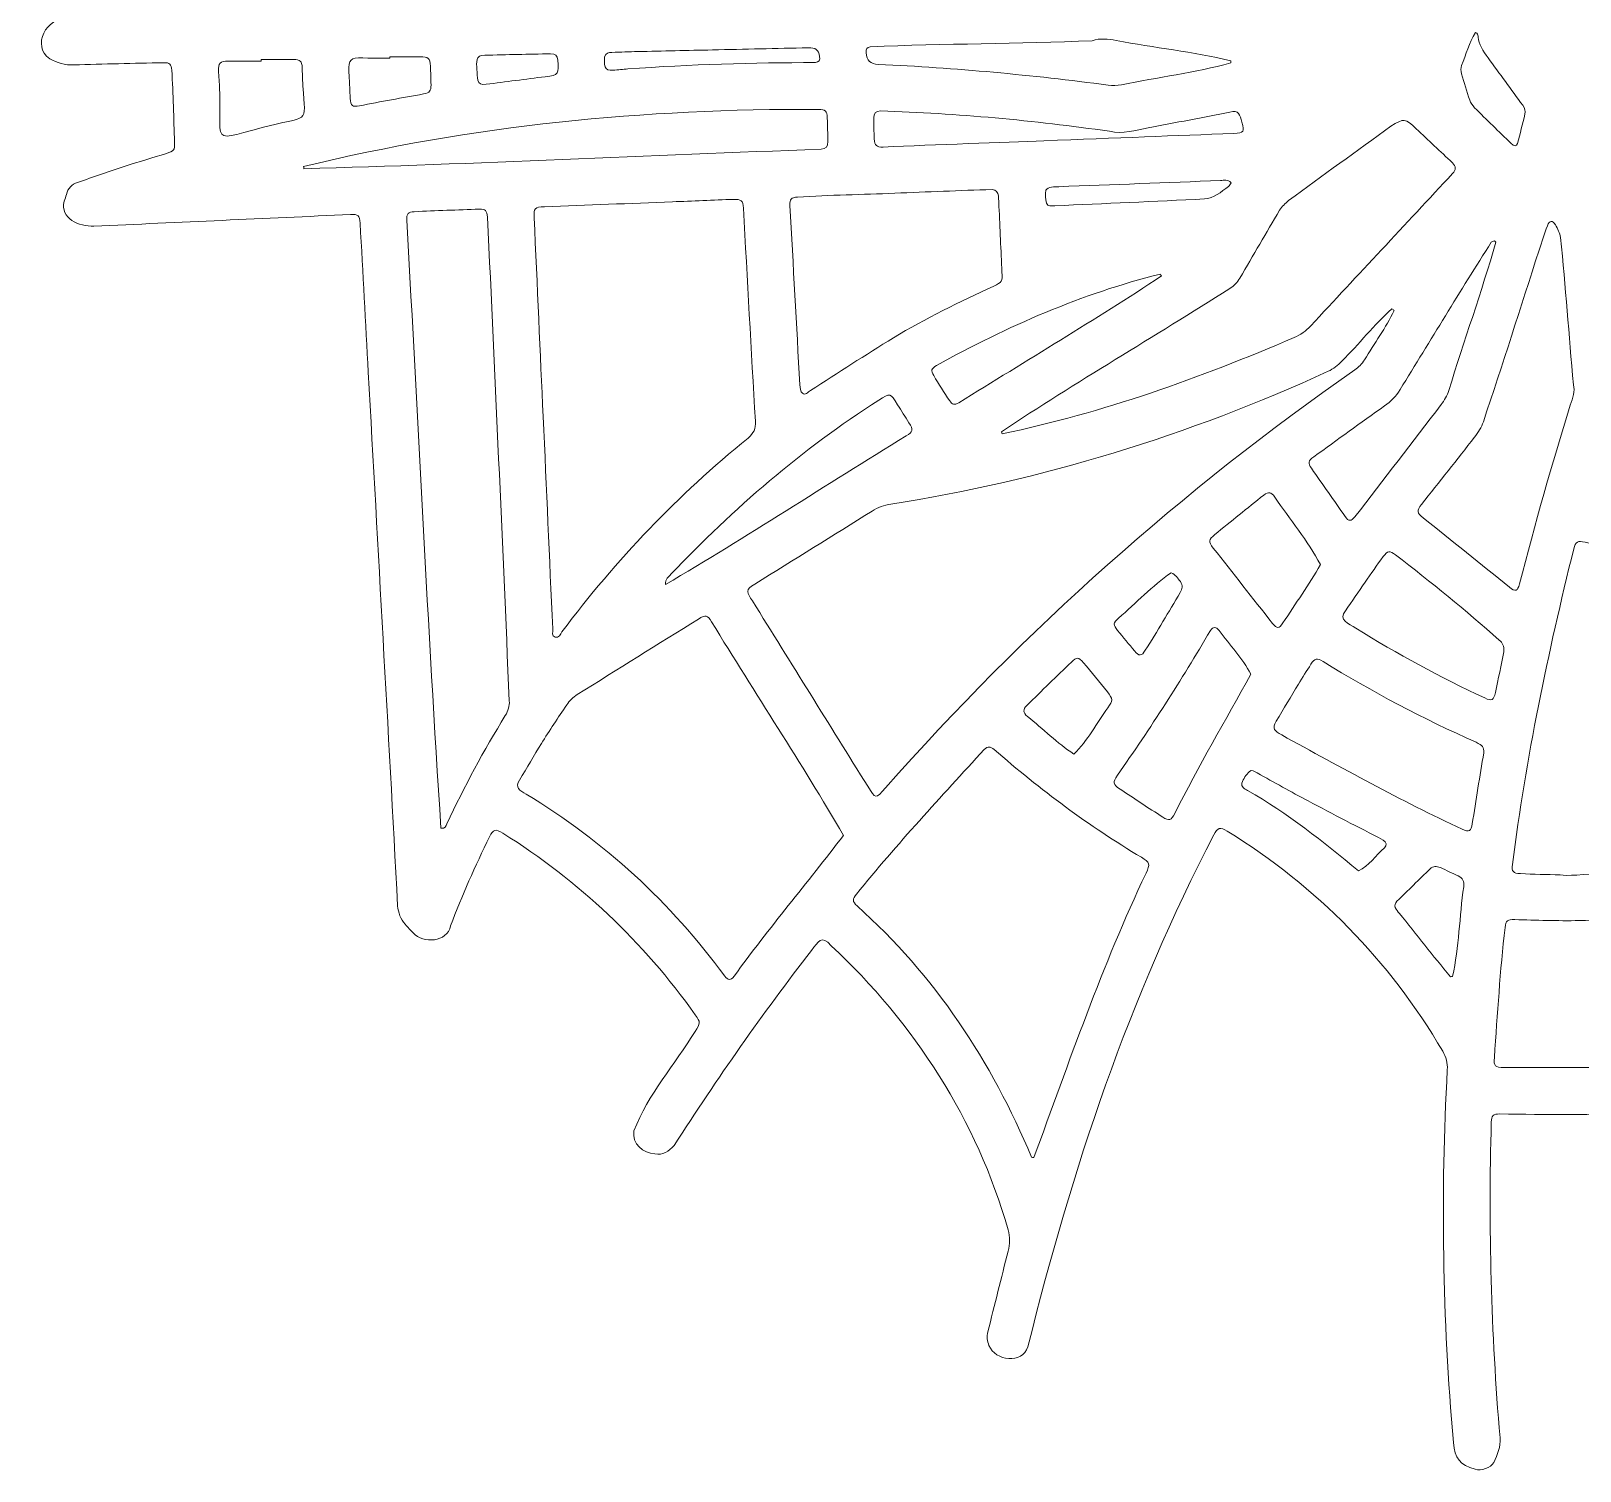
# Model space of a CAD drawing. Header units: centimetres. Extents: x 1 to 243, y -243 to -1.
# Drawn here: x 1.2 to 121.5, y -242.8 to -131 of the extents above; entities that cross this region are included whole.
import ezdxf

# ---------------------------------------------------------------- set-up
doc = ezdxf.new("R2010")
doc.units = ezdxf.units.CM
doc.header["$MEASUREMENT"] = 0
doc.layers.add('Layer 1', color=7, linetype='Continuous')

msp = doc.modelspace()

# ---------------------------------------------------------------- linework, layer by layer
at = {"layer": 'Layer 1', "lineweight": 0}
for points, knots in [([(208.93, -56.95), (211.42, -56.76), (213.86, -56.57), (216.32, -56.39), (216.35, -54.81), (216.23, -53.33), (216.14, -51.78), (216.12, -51.15), (216.44, -49.97), (216.96, -49.63), (218.3, -48.8), (219.75, -49.94), (219.74, -51.41), (220.27, -61.27), (220.67, -71.14), (221.26, -81), (223.35, -80.88), (225.42, -80.75), (227.56, -80.62), (227.46, -76.8), (227.18, -73), (227.01, -69.18), (227.02, -67.96), (227.77, -66.43), (229.22, -67.05), (230.18, -67.39), (230.57, -67.9), (230.62, -68.93), (230.9, -73.97), (231.08, -78.99), (231.41, -84.02), (231.68, -83.98), (231.91, -83.95), (232.18, -83.91), (232.09, -82.78), (232.07, -81.75), (231.94, -80.65), (231.83, -79.93), (232.09, -79.29), (232.35, -78.65), (233.26, -77.14), (235.61, -78.29), (235.51, -79.93), (236.2, -89.12), (236.83, -98.3), (237.55, -107.48), (237.61, -108.06), (237.71, -108.15), (238.27, -108.12), (238.86, -108.08), (239.45, -108.08), (240.03, -108), (240.72, -107.9), (241.32, -108.13), (241.92, -108.39), (243.46, -109.39), (242.26, -111.76), (240.52, -111.62), (222.85, -112.75), (205.18, -113.93), (187.51, -115.06), (186.94, -115.11), (186.83, -115.22), (186.74, -115.8), (186.05, -120.38), (185.38, -124.97), (184.7, -129.55), (184.6, -130.23), (184.66, -130.32), (185.34, -130.43), (188.34, -130.87), (191.33, -131.31), (194.33, -131.75), (207.34, -133.65), (220.34, -135.58), (233.35, -137.48), (235.95, -137.97), (238.68, -138), (241.19, -138.88), (242.68, -139.63), (241.63, -142.33), (240, -142), (237.1, -141.61), (234.21, -141.17), (231.32, -140.72), (230.83, -140.64), (230.59, -140.78), (230.31, -141.15), (222.72, -151.2), (215.06, -161.19), (207.47, -171.24), (213.11, -175.66), (218.88, -179.91), (224.51, -184.33), (225.51, -185.29), (224.9, -187.03), (223.87, -187.28), (223.66, -187.34), (223.41, -187.38), (223.22, -187.32), (222.6, -187.14), (222, -186.91), (221.47, -186.49), (218.67, -184.33), (215.85, -182.19), (213.04, -180.04), (212.38, -179.53), (212.34, -179.53), (211.67, -180.02), (206.41, -183.78), (201.15, -187.54), (195.9, -191.3), (195.31, -191.72), (194.87, -191.93), (195.45, -192.6), (199.03, -197.46), (202.69, -202.27), (206.23, -207.16), (206.81, -207.93), (206.56, -208.7), (206.17, -209.44), (205.61, -209.81), (205.2, -210.34), (204.71, -210.77), (203.83, -211.48), (202.52, -210.71), (201.93, -209.92), (200.21, -207.68), (198.46, -205.47), (196.74, -203.23), (196.39, -202.78), (196.03, -202.59), (195.45, -202.62), (191.04, -202.83), (186.63, -202.81), (182.22, -202.62), (180.66, -202.55), (179.09, -202.44), (177.53, -202.34), (176.84, -202.3), (176.69, -202.35), (176.39, -202.99), (174.13, -207.76), (172.05, -212.62), (170.15, -217.54), (169.89, -218.19), (169.97, -218.37), (170.62, -218.58), (173.89, -219.63), (177.19, -220.56), (180.5, -221.49), (181.92, -221.9), (183.34, -222.31), (184.77, -222.71), (185.95, -223.02), (186.05, -224.68), (185.26, -225.41), (184.88, -225.86), (184.31, -226.03), (183.66, -225.85), (181.23, -225.16), (178.79, -224.54), (176.37, -223.84), (168.6, -221.56), (160.96, -218.8), (153.43, -215.82), (152.8, -215.58), (152.66, -215.64), (152.39, -216.24), (151.93, -217.25), (151.5, -218.28), (151, -219.28), (150.17, -220.95), (149.3, -222.61), (148.42, -224.26), (148.17, -224.74), (148.09, -225.18), (148.21, -225.71), (149.13, -229.61), (150.01, -233.51), (150.95, -237.4), (151.13, -238.15), (150.92, -238.77), (150.64, -239.39), (149.59, -240.76), (147.61, -239.77), (147.42, -238.17), (145.64, -230.47), (143.83, -222.78), (142.05, -215.08), (142.03, -214.98), (142.01, -214.88), (141.98, -214.78), (141.83, -214.32), (141.71, -214.25), (141.22, -214.29), (139.78, -214.4), (138.34, -214.54), (136.9, -214.61), (129.69, -215.02), (122.48, -215.24), (115.26, -215.09), (114.75, -215.1), (114.62, -215.22), (114.6, -215.74), (114.38, -223.9), (114.58, -232.09), (115.28, -240.23), (115.34, -240.94), (115.08, -241.55), (114.79, -242.15), (114.56, -242.59), (113.82, -242.81), (113.34, -242.68), (112.17, -242.34), (111.77, -241.84), (111.66, -240.6), (110.81, -230.98), (110.66, -221.31), (111.19, -211.66), (111.22, -211.13), (111.09, -210.67), (110.83, -210.22), (106.66, -203.14), (101.09, -197.45), (94.1, -193.13), (93.58, -192.8), (93.33, -192.87), (93.06, -193.42), (86.52, -206), (82, -219.45), (78.63, -233.18), (78.18, -234.55), (76.1, -234.26), (75.6, -233.07), (75.48, -232.72), (75.41, -232.39), (75.51, -232.01), (76.05, -229.92), (76.55, -227.83), (77.09, -225.75), (77.24, -225.18), (77.24, -224.65), (77.08, -224.08), (74.69, -215.61), (69.78, -208.02), (63.36, -202.04), (62.58, -201.14), (62.35, -201.74), (61.82, -202.4), (58.03, -207.28), (54.5, -212.35), (51.15, -217.55), (50.75, -217.99), (50.26, -218.33), (49.66, -218.2), (48.77, -218.12), (47.84, -217.43), (48.04, -216.4), (49.12, -213.58), (51.22, -211.26), (52.78, -208.69), (53.2, -208.05), (53.22, -207.99), (52.8, -207.4), (48.75, -201.71), (43.77, -197.01), (37.86, -193.3), (37.29, -192.94), (37.12, -192.99), (36.83, -193.58), (35.71, -195.84), (34.68, -198.14), (33.8, -200.5), (33.52, -201.77), (31.69, -201.9), (30.89, -201.04), (30.68, -200.82), (30.47, -200.61), (30.27, -200.37), (29.92, -199.96), (29.72, -199.48), (29.69, -198.93), (28.95, -185.12), (28.17, -171.32), (27.41, -157.52), (27.2, -153.66), (27.01, -149.8), (26.77, -145.95), (26.74, -145.34), (26.63, -145.24), (26.02, -145.27), (19.38, -145.57), (12.74, -145.87), (6.1, -146.18), (4.97, -146.19), (3.45, -145.6), (3.8, -144.23), (3.85, -144.06), (3.93, -143.89), (3.97, -143.71), (4.09, -143.23), (4.39, -142.93), (4.84, -142.78), (6.07, -142.35), (7.3, -141.92), (8.53, -141.52), (9.6, -141.17), (10.67, -140.86), (11.74, -140.53), (12.32, -140.35), (12.39, -140.27), (12.37, -139.67), (12.3, -137.8), (12.26, -135.93), (12.16, -134.06), (12.11, -133.58), (12, -133.47), (11.5, -133.48), (9.18, -133.54), (6.86, -133.57), (4.54, -133.66), (3.86, -133.69), (3.25, -133.47), (2.68, -133.17), (1.22, -132.2), (2.42, -129.9), (4.1, -130.05), (7, -129.97), (9.91, -129.9), (12.82, -129.84), (34.16, -129.34), (55.5, -128.87), (76.84, -128.33), (77.56, -128.04), (76.28, -127.56), (76.05, -127.38), (53.35, -114.28), (30.63, -101.2), (7.93, -88.1), (7.25, -87.68), (7, -86.96), (7.25, -86.21), (7.43, -85.68), (7.64, -85.16), (8.25, -85), (8.51, -84.94), (8.82, -84.89), (9.07, -84.97), (13.84, -87.14), (18.22, -90.16), (22.82, -92.68), (23.33, -92.98), (23.77, -93.01), (24.31, -92.77), (26.44, -91.81), (28.5, -90.72), (30.5, -89.5), (31.13, -89.12), (31.14, -88.97), (30.58, -88.48), (27.63, -85.92), (24.68, -83.36), (21.74, -80.8), (20.3, -79.55), (18.86, -78.29), (17.41, -77.04), (16.88, -76.58), (16.75, -76.59), (16.27, -77.14), (15.06, -78.53), (13.85, -79.93), (12.63, -81.32), (11.97, -82.23), (10.66, -82.51), (9.79, -81.76), (9.37, -81.43), (9.16, -80.73), (9.32, -80.22), (9.52, -79.57), (9.84, -79.01), (10.3, -78.49), (13.3, -75.06), (16.28, -71.62), (19.27, -68.18), (19.69, -67.71), (19.68, -67.57), (19.18, -67.14), (18.67, -66.68), (18.12, -66.25), (17.62, -65.78), (17.37, -65.53), (17.13, -65.23), (16.98, -64.91), (16.54, -64), (17.11, -62.78), (18.07, -62.51), (18.65, -62.33), (19.71, -62.85), (20.19, -63.24), (21.95, -64.78), (23.73, -66.3), (25.5, -67.82), (26.14, -68.37), (26.19, -68.38), (26.85, -67.9), (29.71, -65.84), (32.75, -64.07), (35.89, -62.49), (36.09, -62.36), (36.15, -62.18), (36.06, -61.96), (33.78, -56.97), (31.75, -51.87), (29.98, -46.68), (29.7, -45.89), (29.81, -45.21), (30.13, -44.51), (30.33, -44.08), (30.74, -43.92), (31.15, -43.82), (31.71, -43.68), (32.72, -44.15), (32.98, -44.67), (33.16, -45.03), (33.32, -45.41), (33.45, -45.79), (37.1, -56.77), (42.03, -67.3), (48.17, -77.11), (48.44, -77.49), (48.56, -77.54), (48.98, -77.34), (54.77, -74.59), (60.52, -71.78), (66.29, -69.02), (66.78, -68.77), (66.83, -68.65), (66.6, -68.16), (60.3, -55.16), (53.92, -42.2), (47.59, -29.21), (46.75, -26.87), (49.85, -25.67), (50.93, -28.15), (56.29, -39.24), (61.72, -50.29), (67.14, -61.34), (67.41, -61.89), (67.51, -61.93), (68.1, -61.72), (69.21, -61.32), (70.31, -60.91), (71.41, -60.5), (72.01, -60.27), (72.06, -60.16), (71.82, -59.53), (70.5, -56.01), (69.32, -52.45), (68.32, -48.82), (66.12, -41.03), (64.8, -33.02), (64.21, -24.95), (64.12, -23.91), (63.81, -22.97), (63.42, -22.03), (62.84, -20.33), (61.13, -18.15), (63.28, -16.98), (63.57, -16.86), (63.85, -16.88), (64.17, -16.95), (64.98, -17.13), (65.42, -17.63), (65.72, -18.4), (66.71, -20.93), (67.76, -23.45), (68.78, -25.97), (69.02, -26.51), (69.14, -26.9), (69.8, -26.78), (81.05, -25.99), (92.3, -25.15), (103.56, -24.37), (104.14, -24.33), (104.26, -24.21), (104.22, -23.6), (103.83, -17.6), (103.44, -11.59), (103.01, -5.59), (102.93, -4.9), (103.09, -4.26), (103.35, -3.64), (104.22, -1.96), (106.75, -3.12), (106.59, -4.89), (106.92, -9.52), (107.21, -14.14), (107.52, -18.77), (107.56, -19.31), (107.65, -19.46), (108.16, -19.59), (109.94, -20.02), (111.71, -20.45), (113.5, -20.85), (114.06, -20.98), (114.17, -20.87), (114.3, -20.32), (115.63, -14.36), (116.86, -8.37), (118.74, -2.55), (119.04, -1.64), (119.76, -1.32), (120.65, -1.64), (126.64, -3.78), (132.63, -5.93), (138.61, -8.08), (139.62, -8.44), (139.63, -8.44), (139.98, -7.4), (140.32, -6.42), (140.61, -5.43), (140.95, -4.45), (141.38, -3.23), (141.95, -2.98), (143.2, -3.42), (143.62, -3.57), (143.95, -3.78), (144.14, -4.21), (144.28, -4.55), (144.31, -4.87), (144.19, -5.21), (143.56, -7.06), (142.96, -8.91), (142.38, -10.77), (142.23, -11.25), (142.28, -11.42), (142.7, -11.68), (151.15, -16.8), (159.6, -21.91), (168.07, -27), (168.66, -27.35), (168.8, -27.31), (169.13, -26.74), (171.34, -23.02), (173.52, -19.28), (175.73, -15.56), (176.18, -14.89), (176.86, -14.68), (177.63, -14.92), (178.18, -15.1), (178.67, -15.32), (178.83, -15.93), (178.89, -16.17), (178.93, -16.47), (178.85, -16.7), (173.6, -26.86), (167.24, -36.51), (161.55, -46.46), (161.26, -46.95), (161.28, -47.32), (161.56, -47.8), (163.44, -50.99), (165.3, -54.18), (167.16, -57.38), (169.05, -60.61), (170.93, -63.84), (172.81, -67.07), (173.32, -67.95), (173.33, -67.95), (174.25, -67.41), (184.85, -61.01), (195.94, -55.36), (206.16, -48.35), (208.2, -46.97), (210.21, -45.54), (212.25, -44.17), (213.3, -43.26), (215.31, -44.02), (215.2, -45.41), (215.11, -46.09), (214.88, -46.73), (214.23, -47.16), (212.52, -48.3), (210.85, -49.49), (209.15, -50.64), (208.68, -50.95), (208.54, -51.29), (208.59, -51.86), (208.75, -53.57), (208.79, -55.23), (208.93, -56.95)], [0, 0, 0, 0, 1, 1, 1, 2, 2, 2, 3, 3, 3, 4, 4, 4, 5, 5, 5, 6, 6, 6, 7, 7, 7, 8, 8, 8, 9, 9, 9, 10, 10, 10, 11, 11, 11, 12, 12, 12, 13, 13, 13, 14, 14, 14, 15, 15, 15, 16, 16, 16, 17, 17, 17, 18, 18, 18, 19, 19, 19, 20, 20, 20, 21, 21, 21, 22, 22, 22, 23, 23, 23, 24, 24, 24, 25, 25, 25, 26, 26, 26, 27, 27, 27, 28, 28, 28, 29, 29, 29, 30, 30, 30, 31, 31, 31, 32, 32, 32, 33, 33, 33, 34, 34, 34, 35, 35, 35, 36, 36, 36, 37, 37, 37, 38, 38, 38, 39, 39, 39, 40, 40, 40, 41, 41, 41, 42, 42, 42, 43, 43, 43, 44, 44, 44, 45, 45, 45, 46, 46, 46, 47, 47, 47, 48, 48, 48, 49, 49, 49, 50, 50, 50, 51, 51, 51, 52, 52, 52, 53, 53, 53, 54, 54, 54, 55, 55, 55, 56, 56, 56, 57, 57, 57, 58, 58, 58, 59, 59, 59, 60, 60, 60, 61, 61, 61, 62, 62, 62, 63, 63, 63, 64, 64, 64, 65, 65, 65, 66, 66, 66, 67, 67, 67, 68, 68, 68, 69, 69, 69, 70, 70, 70, 71, 71, 71, 72, 72, 72, 73, 73, 73, 74, 74, 74, 75, 75, 75, 76, 76, 76, 77, 77, 77, 78, 78, 78, 79, 79, 79, 80, 80, 80, 81, 81, 81, 82, 82, 82, 83, 83, 83, 84, 84, 84, 85, 85, 85, 86, 86, 86, 87, 87, 87, 88, 88, 88, 89, 89, 89, 90, 90, 90, 91, 91, 91, 92, 92, 92, 93, 93, 93, 94, 94, 94, 95, 95, 95, 96, 96, 96, 97, 97, 97, 98, 98, 98, 99, 99, 99, 100, 100, 100, 101, 101, 101, 102, 102, 102, 103, 103, 103, 104, 104, 104, 105, 105, 105, 106, 106, 106, 107, 107, 107, 108, 108, 108, 109, 109, 109, 110, 110, 110, 111, 111, 111, 112, 112, 112, 113, 113, 113, 114, 114, 114, 115, 115, 115, 116, 116, 116, 117, 117, 117, 118, 118, 118, 119, 119, 119, 120, 120, 120, 121, 121, 121, 122, 122, 122, 123, 123, 123, 124, 124, 124, 125, 125, 125, 126, 126, 126, 127, 127, 127, 128, 128, 128, 129, 129, 129, 130, 130, 130, 131, 131, 131, 132, 132, 132, 133, 133, 133, 134, 134, 134, 135, 135, 135, 136, 136, 136, 137, 137, 137, 138, 138, 138, 139, 139, 139, 140, 140, 140, 141, 141, 141, 142, 142, 142, 143, 143, 143, 144, 144, 144, 145, 145, 145, 146, 146, 146, 147, 147, 147, 148, 148, 148, 149, 149, 149, 150, 150, 150, 151, 151, 151, 152, 152, 152, 153, 153, 153, 154, 154, 154, 155, 155, 155, 156, 156, 156, 157, 157, 157, 158, 158, 158, 159, 159, 159, 160, 160, 160, 161, 161, 161, 162, 162, 162, 163, 163, 163, 164, 164, 164, 165, 165, 165, 166, 166, 166, 167, 167, 167, 168, 168, 168, 169, 169, 169, 170, 170, 170, 171, 171, 171, 172, 172, 172, 173, 173, 173, 174, 174, 174, 175, 175, 175, 176, 176, 176, 177, 177, 177, 178, 178, 178, 179, 179, 179, 180, 180, 180, 181, 181, 181, 182, 182, 182, 183, 183, 183, 184, 184, 184, 185, 185, 185, 186, 186, 186, 187, 187, 187, 188, 188, 188, 189, 189, 189, 190, 190, 190, 191, 191, 191, 192, 192, 192, 193, 193, 193, 194, 194, 194, 195, 195, 195, 196, 196, 196, 197, 197, 197, 197]), ([(94.37, -133.5), (94.37, -133.44), (94.37, -133.39), (94.37, -133.33), (91.45, -132.62), (88.43, -132.32), (85.48, -131.76), (84.86, -131.65), (84.24, -131.55), (83.62, -131.78), (77.89, -132.01), (72.12, -132.01), (66.38, -132.24), (66.15, -132.29), (66.04, -132.43), (66.07, -132.68), (66.14, -133.35), (66.36, -133.57), (67.02, -133.61), (72.99, -133.89), (78.94, -134.44), (84.86, -135.22), (85.2, -135.26), (85.56, -135.26), (85.89, -135.2), (88.71, -134.61), (91.6, -134.26), (94.37, -133.5)], [0, 0, 0, 0, 1, 1, 1, 2, 2, 2, 3, 3, 3, 4, 4, 4, 5, 5, 5, 6, 6, 6, 7, 7, 7, 8, 8, 8, 9, 9, 9, 9]), ([(113.49, -131.18), (113.45, -131.17), (113.41, -131.16), (113.37, -131.14), (112.88, -131.94), (112.65, -132.85), (112.3, -133.7), (112.23, -133.89), (112.23, -134.12), (112.29, -134.34), (112.48, -135.02), (112.69, -135.71), (112.93, -136.4), (113, -136.59), (113.14, -136.8), (113.31, -136.98), (114.24, -137.91), (115.19, -138.83), (116.13, -139.74), (116.38, -139.98), (116.57, -139.99), (116.64, -139.75), (116.84, -138.99), (117.02, -138.23), (117.22, -137.47), (117.28, -137.24), (117.21, -137.03), (117.04, -136.79), (116.14, -135.56), (115.27, -134.33), (114.35, -133.11), (113.94, -132.57), (113.64, -132.04), (113.59, -131.49), (113.59, -131.39), (113.53, -131.28), (113.49, -131.18)], [0, 0, 0, 0, 1, 1, 1, 2, 2, 2, 3, 3, 3, 4, 4, 4, 5, 5, 5, 6, 6, 6, 7, 7, 7, 8, 8, 8, 9, 9, 9, 10, 10, 10, 11, 11, 11, 12, 12, 12, 12]), ([(19.1, -133.24), (19.1, -133.28), (19.1, -133.32), (19.1, -133.36), (18.25, -133.36), (17.4, -133.35), (16.54, -133.36), (15.88, -133.38), (15.76, -133.5), (15.78, -134.16), (16.26, -140.36), (14.51, -139.59), (20.26, -138.25), (23.23, -137.54), (22.34, -138.24), (22.28, -133.87), (22.25, -133.35), (22.12, -133.24), (21.6, -133.24), (20.77, -133.24), (19.93, -133.24), (19.1, -133.24)], [0, 0, 0, 0, 1, 1, 1, 2, 2, 2, 3, 3, 3, 4, 4, 4, 5, 5, 5, 6, 6, 6, 7, 7, 7, 7]), ([(29.07, -133.02), (29.07, -133.05), (29.07, -133.09), (29.07, -133.13), (25.29, -133.21), (25.87, -132.41), (26.01, -136.26), (26.04, -136.83), (26.17, -136.94), (26.73, -136.83), (28.39, -136.51), (30.05, -136.2), (31.7, -135.91), (32.19, -135.81), (32.28, -135.69), (32.28, -135.21), (32.27, -134.72), (32.26, -134.24), (32.23, -133.75), (32.2, -133.13), (32.06, -133.01), (31.45, -133.02), (30.66, -133.02), (29.87, -133.02), (29.07, -133.02)], [0, 0, 0, 0, 1, 1, 1, 2, 2, 2, 3, 3, 3, 4, 4, 4, 5, 5, 5, 6, 6, 6, 7, 7, 7, 8, 8, 8, 8]), ([(35.85, -134.01), (35.9, -134.55), (35.75, -135.32), (36.55, -135.16), (38.09, -134.97), (39.62, -134.76), (41.15, -134.57), (42.22, -134.49), (42.2, -134.29), (42.13, -133.29), (42.07, -132.92), (41.94, -132.78), (41.57, -132.79), (39.86, -132.82), (38.16, -132.86), (36.45, -132.91), (35.71, -132.86), (35.81, -133.48), (35.85, -134.01)], [0, 0, 0, 0, 1, 1, 1, 2, 2, 2, 3, 3, 3, 4, 4, 4, 5, 5, 5, 6, 6, 6, 6]), ([(54.13, -132.49), (54.13, -132.49), (54.13, -132.49), (54.13, -132.49), (52.2, -132.53), (50.27, -132.57), (48.34, -132.62), (47.67, -132.63), (47, -132.66), (46.33, -132.68), (46.08, -132.69), (45.83, -132.74), (45.76, -133.02), (45.73, -133.59), (45.68, -134.17), (46.42, -134.06), (46.8, -134.04), (47.19, -134), (47.57, -133.97), (52.42, -133.6), (57.27, -133.49), (62.12, -133.47), (62.38, -133.43), (62.51, -133.29), (62.45, -133), (62.35, -132.47), (62.16, -132.31), (61.56, -132.32), (59.09, -132.38), (56.61, -132.43), (54.13, -132.49)], [0, 0, 0, 0, 1, 1, 1, 2, 2, 2, 3, 3, 3, 4, 4, 4, 5, 5, 5, 6, 6, 6, 7, 7, 7, 8, 8, 8, 9, 9, 9, 10, 10, 10, 10]), ([(22.39, -141.55), (22.39, -141.6), (22.4, -141.66), (22.4, -141.71), (35.78, -141.35), (49.18, -140.67), (62.56, -140.2), (62.96, -140.15), (63.09, -140.01), (63.09, -139.61), (63.08, -139), (63.07, -138.39), (63.05, -137.78), (63.02, -137.21), (62.92, -137.12), (62.34, -137.11), (48.92, -137.04), (35.42, -138.34), (22.39, -141.55)], [0, 0, 0, 0, 1, 1, 1, 2, 2, 2, 3, 3, 3, 4, 4, 4, 5, 5, 5, 6, 6, 6, 6]), ([(79.87, -139.55), (85.55, -139.32), (90.08, -139.15), (94.6, -138.97), (95.41, -138.94), (95.46, -138.86), (95.24, -138.11), (95.07, -137.54), (95.01, -137.11), (94.31, -137.32), (92.2, -137.72), (90.09, -138.15), (87.97, -138.53), (86.98, -138.71), (86, -139.05), (84.96, -138.81), (79.07, -137.96), (73.13, -137.41), (67.19, -137.23), (66.8, -137.25), (66.67, -137.38), (66.67, -137.76), (66.66, -138.3), (66.67, -138.85), (66.7, -139.4), (66.73, -139.92), (66.86, -140.04), (67.38, -140.03), (71.47, -139.85), (76.73, -139.67), (79.87, -139.55)], [0, 0, 0, 0, 1, 1, 1, 2, 2, 2, 3, 3, 3, 4, 4, 4, 5, 5, 5, 6, 6, 6, 7, 7, 7, 8, 8, 8, 9, 9, 9, 10, 10, 10, 10]), ([(76.57, -162.13), (76.59, -162.18), (76.61, -162.23), (76.63, -162.29), (84.44, -160.67), (91.98, -157.96), (99.3, -154.82), (99.8, -154.61), (100.21, -154.31), (100.58, -153.92), (104.24, -149.97), (107.93, -146.04), (111.59, -142.09), (111.89, -141.76), (111.88, -141.58), (111.58, -141.25), (110.65, -140.37), (109.71, -139.5), (108.78, -138.61), (107.9, -137.79), (107.82, -137.77), (106.81, -138.42), (104.15, -140.32), (101.51, -142.26), (98.87, -144.19), (98.6, -144.39), (98.35, -144.66), (98.17, -144.94), (97.13, -146.68), (96.11, -148.44), (95.09, -150.2), (94.89, -150.54), (94.63, -150.81), (94.29, -151.02), (88.41, -154.75), (82.37, -158.28), (76.57, -162.13)], [0, 0, 0, 0, 1, 1, 1, 2, 2, 2, 3, 3, 3, 4, 4, 4, 5, 5, 5, 6, 6, 6, 7, 7, 7, 8, 8, 8, 9, 9, 9, 10, 10, 10, 11, 11, 11, 12, 12, 12, 12]), ([(94.4, -142.8), (94.14, -142.53), (93.84, -142.62), (93.58, -142.63), (89.39, -142.79), (85.21, -142.95), (81.03, -143.11), (80.72, -143.12), (80.18, -143.12), (80.02, -143.38), (79.99, -143.71), (79.98, -144.06), (80.07, -144.38), (80.15, -144.67), (80.47, -144.6), (80.71, -144.59), (84.58, -144.42), (88.46, -144.25), (92.34, -144.06), (93.07, -144.03), (93.63, -143.51), (94.19, -143.09), (94.27, -143.03), (94.32, -142.91), (94.4, -142.8)], [0, 0, 0, 0, 1, 1, 1, 2, 2, 2, 3, 3, 3, 4, 4, 4, 5, 5, 5, 6, 6, 6, 7, 7, 7, 8, 8, 8, 8]), ([(40.98, -160.94), (41.26, -166.64), (41.47, -171.81), (41.73, -177.44), (41.75, -177.66), (41.63, -177.99), (41.92, -178.08), (42.22, -178.18), (42.32, -177.85), (42.45, -177.66), (46.65, -172.06), (51.46, -167.04), (56.9, -162.62), (57.33, -162.26), (57.51, -161.89), (57.47, -161.32), (57.13, -155.8), (56.85, -150.28), (56.53, -144.77), (56.49, -144.18), (56.37, -144.08), (55.77, -144.09), (54.18, -144.15), (52.6, -144.22), (51.02, -144.28), (47.71, -144.41), (44.4, -144.54), (41.09, -144.67), (40.32, -144.7), (40.26, -144.75), (40.29, -145.53), (40.52, -150.65), (40.77, -156.18), (40.98, -160.94)], [0, 0, 0, 0, 1, 1, 1, 2, 2, 2, 3, 3, 3, 4, 4, 4, 5, 5, 5, 6, 6, 6, 7, 7, 7, 8, 8, 8, 9, 9, 9, 10, 10, 10, 11, 11, 11, 11]), ([(68.29, -143.61), (68.29, -143.61), (68.29, -143.61), (68.29, -143.62), (65.77, -143.72), (63.25, -143.76), (60.74, -143.91), (60.24, -143.96), (60.13, -144.07), (60.14, -144.56), (60.41, -149.2), (60.65, -153.85), (60.92, -158.49), (60.93, -158.72), (60.97, -159.03), (61.12, -159.15), (61.35, -159.34), (61.55, -159.05), (61.75, -158.93), (63.89, -157.57), (66.01, -156.16), (68.18, -154.84), (70.68, -153.33), (73.32, -152.05), (75.97, -150.82), (76.62, -150.52), (76.65, -150.46), (76.61, -149.75), (76.53, -148.05), (76.46, -146.34), (76.38, -144.64), (76.31, -144.19), (76.5, -143.35), (75.84, -143.33), (73.32, -143.4), (70.81, -143.52), (68.29, -143.61)], [0, 0, 0, 0, 1, 1, 1, 2, 2, 2, 3, 3, 3, 4, 4, 4, 5, 5, 5, 6, 6, 6, 7, 7, 7, 8, 8, 8, 9, 9, 9, 10, 10, 10, 11, 11, 11, 12, 12, 12, 12]), ([(33.05, -192.91), (33.39, -192.98), (33.44, -192.75), (33.52, -192.57), (34.86, -189.67), (36.38, -186.88), (38.05, -184.16), (38.28, -183.79), (38.38, -183.43), (38.36, -183.01), (37.81, -170.49), (37.27, -157.98), (36.66, -145.47), (36.63, -144.97), (36.5, -144.84), (36.03, -144.85), (34.35, -144.91), (32.66, -144.97), (30.98, -145.05), (30.49, -145.07), (30.38, -145.21), (30.4, -145.71), (31.28, -161.44), (32.02, -177.19), (33.05, -192.91)], [0, 0, 0, 0, 1, 1, 1, 2, 2, 2, 3, 3, 3, 4, 4, 4, 5, 5, 5, 6, 6, 6, 7, 7, 7, 8, 8, 8, 8]), ([(120.98, -158.49), (120.63, -154.55), (120.37, -150.92), (119.98, -147.06), (119.94, -146.72), (119.76, -146.37), (119.58, -146.07), (119.34, -145.68), (119.12, -145.71), (118.96, -146.14), (118.73, -146.76), (118.52, -147.4), (118.31, -148.04), (116.88, -152.48), (115.48, -156.93), (113.99, -161.35), (113.84, -161.78), (113.58, -162.19), (113.3, -162.55), (111.95, -164.3), (110.56, -166.03), (109.19, -167.77), (108.8, -168.28), (108.83, -168.42), (109.32, -168.82), (111.56, -170.61), (113.79, -172.41), (116.02, -174.21), (116.48, -174.58), (116.64, -174.52), (116.8, -173.95), (117.99, -169.29), (119.31, -164.67), (120.74, -160.08), (120.92, -159.51), (121.13, -158.96), (120.98, -158.49)], [0, 0, 0, 0, 1, 1, 1, 2, 2, 2, 3, 3, 3, 4, 4, 4, 5, 5, 5, 6, 6, 6, 7, 7, 7, 8, 8, 8, 9, 9, 9, 10, 10, 10, 11, 11, 11, 12, 12, 12, 12]), ([(114.96, -147.41), (114.92, -147.37), (114.88, -147.34), (114.84, -147.31), (114.76, -147.34), (114.65, -147.36), (114.6, -147.42), (112.19, -151.2), (109.88, -155.05), (107.52, -158.86), (107.2, -159.38), (106.81, -159.78), (106.31, -160.13), (104.47, -161.43), (102.65, -162.75), (100.83, -164.08), (100.37, -164.41), (100.35, -164.54), (100.65, -164.97), (101.51, -166.23), (102.39, -167.48), (103.26, -168.72), (103.53, -169.1), (103.72, -169.09), (104.02, -168.73), (106.24, -165.82), (108.49, -162.94), (110.7, -160.03), (110.96, -159.7), (111.18, -159.32), (111.31, -158.93), (112.47, -155.07), (113.86, -151.28), (114.96, -147.41)], [0, 0, 0, 0, 1, 1, 1, 2, 2, 2, 3, 3, 3, 4, 4, 4, 5, 5, 5, 6, 6, 6, 7, 7, 7, 8, 8, 8, 9, 9, 9, 10, 10, 10, 11, 11, 11, 11]), ([(88.99, -150.04), (88.97, -149.99), (88.94, -149.94), (88.92, -149.89), (82.84, -151.4), (77.01, -153.95), (71.54, -156.99), (71.11, -157.23), (71.07, -157.38), (71.31, -157.77), (71.71, -158.43), (72.12, -159.09), (72.55, -159.73), (72.77, -160.05), (72.91, -160.07), (73.27, -159.89), (78.5, -156.6), (83.84, -153.46), (88.99, -150.04)], [0, 0, 0, 0, 1, 1, 1, 2, 2, 2, 3, 3, 3, 4, 4, 4, 5, 5, 5, 6, 6, 6, 6]), ([(107.06, -152.72), (107, -152.67), (106.95, -152.63), (106.89, -152.58), (105.5, -153.84), (104.33, -155.33), (103, -156.65), (102.7, -156.97), (102.33, -157.26), (101.94, -157.44), (91.13, -162.4), (79.74, -165.91), (67.99, -167.75), (67.46, -167.84), (66.98, -168), (66.52, -168.29), (63.49, -170.19), (60.45, -172.07), (57.41, -173.96), (56.64, -174.38), (56.82, -174.62), (57.24, -175.27), (60.22, -180.07), (63.2, -184.86), (66.19, -189.66), (66.8, -190.66), (66.8, -190.65), (67.57, -189.78), (78.36, -177.55), (90.62, -166.64), (104.01, -157.33), (104.3, -157.13), (104.56, -156.85), (104.76, -156.55), (105.53, -155.28), (106.41, -154.06), (107.06, -152.72)], [0, 0, 0, 0, 1, 1, 1, 2, 2, 2, 3, 3, 3, 4, 4, 4, 5, 5, 5, 6, 6, 6, 7, 7, 7, 8, 8, 8, 9, 9, 9, 10, 10, 10, 11, 11, 11, 12, 12, 12, 12]), ([(50.48, -174), (56.8, -170.3), (62.92, -166.27), (69.17, -162.46), (69.71, -162.12), (69.73, -161.99), (69.39, -161.44), (69.1, -160.97), (68.8, -160.51), (68.51, -160.04), (67.93, -159.11), (67.94, -159.11), (67.04, -159.69), (61.08, -163.46), (55.77, -168.11), (50.91, -173.19), (50.72, -173.38), (50.49, -173.57), (50.48, -174)], [0, 0, 0, 0, 1, 1, 1, 2, 2, 2, 3, 3, 3, 4, 4, 4, 5, 5, 5, 6, 6, 6, 6]), ([(101.33, -172.45), (100.36, -170.58), (98.98, -168.94), (97.79, -167.2), (97.49, -166.79), (97.33, -166.78), (96.93, -167.05), (95.66, -168.07), (94.4, -169.09), (93.14, -170.11), (92.63, -170.53), (92.62, -170.64), (93.02, -171.16), (94.55, -173.11), (96.08, -175.06), (97.61, -177.01), (97.96, -177.44), (98.12, -177.44), (98.43, -176.98), (99.39, -175.46), (100.47, -174.03), (101.33, -172.45)], [0, 0, 0, 0, 1, 1, 1, 2, 2, 2, 3, 3, 3, 4, 4, 4, 5, 5, 5, 6, 6, 6, 7, 7, 7, 7]), ([(119.96, -196.54), (121.89, -196.88), (137.13, -194.54), (136.84, -192.69), (135.42, -186.46), (133.94, -180.23), (132.52, -174), (132.38, -173.4), (132.09, -173.09), (131.49, -172.98), (128.26, -172.34), (125.09, -171.48), (121.89, -170.71), (121.3, -170.57), (121.16, -170.65), (121.01, -171.22), (119, -179.3), (117.29, -187.46), (116.25, -195.72), (116.18, -196.27), (116.29, -196.41), (116.86, -196.44), (117.89, -196.48), (118.93, -196.51), (119.96, -196.54)], [0, 0, 0, 0, 1, 1, 1, 2, 2, 2, 3, 3, 3, 4, 4, 4, 5, 5, 5, 6, 6, 6, 7, 7, 7, 8, 8, 8, 8]), ([(115.57, -179.23), (115.63, -178.75), (115.46, -178.51), (115.22, -178.3), (112.61, -176.01), (109.93, -173.8), (107.16, -171.69), (106.71, -171.35), (106.54, -171.37), (106.21, -171.83), (105.73, -172.48), (105.26, -173.15), (104.8, -173.82), (104.29, -174.55), (103.79, -175.29), (103.29, -176.03), (102.69, -176.75), (103.56, -177.02), (104.08, -177.38), (107.31, -179.38), (110.64, -181.2), (114.09, -182.8), (114.63, -183.06), (114.79, -182.98), (114.92, -182.37), (115.13, -181.38), (115.39, -180.2), (115.57, -179.23)], [0, 0, 0, 0, 1, 1, 1, 2, 2, 2, 3, 3, 3, 4, 4, 4, 5, 5, 5, 6, 6, 6, 7, 7, 7, 8, 8, 8, 9, 9, 9, 9]), ([(89.75, -173.08), (88.27, -174.09), (87.03, -175.44), (85.66, -176.6), (85.23, -176.98), (85.23, -177.12), (85.59, -177.56), (86.03, -178.1), (86.47, -178.63), (86.91, -179.15), (87.26, -179.57), (87.45, -179.56), (87.74, -179.1), (88.69, -177.63), (89.54, -176.11), (90.45, -174.62), (90.62, -174.33), (90.66, -174.05), (90.46, -173.77), (90.24, -173.49), (90.1, -173.23), (89.75, -173.08)], [0, 0, 0, 0, 1, 1, 1, 2, 2, 2, 3, 3, 3, 4, 4, 4, 5, 5, 5, 6, 6, 6, 7, 7, 7, 7]), ([(64.3, -193.47), (61.04, -187.86), (57.45, -182.44), (54.07, -176.9), (53.73, -176.35), (53.61, -176.33), (53.05, -176.67), (49.91, -178.62), (46.77, -180.57), (43.64, -182.54), (43.32, -182.74), (43.03, -183.03), (42.82, -183.34), (42.14, -184.32), (41.48, -185.33), (40.85, -186.34), (40.26, -187.27), (39.72, -188.23), (39.16, -189.17), (38.75, -189.75), (39.18, -189.98), (39.67, -190.27), (45.72, -193.92), (50.91, -198.69), (55.08, -204.39), (55.34, -204.73), (55.53, -204.74), (55.81, -204.41), (58.51, -200.66), (61.51, -197.15), (64.3, -193.47)], [0, 0, 0, 0, 1, 1, 1, 2, 2, 2, 3, 3, 3, 4, 4, 4, 5, 5, 5, 6, 6, 6, 7, 7, 7, 8, 8, 8, 9, 9, 9, 10, 10, 10, 10]), ([(95.94, -180.96), (95.27, -179.71), (94.3, -178.68), (93.47, -177.55), (93.22, -177.25), (93.01, -177.26), (92.79, -177.57), (90.54, -181.41), (88.13, -185.16), (85.57, -188.8), (85.19, -189.35), (85.21, -189.49), (85.78, -189.88), (86.88, -190.61), (87.98, -191.33), (89.09, -192.05), (89.6, -192.37), (89.74, -192.32), (90.03, -191.77), (91.87, -188.09), (93.95, -184.55), (95.94, -180.96)], [0, 0, 0, 0, 1, 1, 1, 2, 2, 2, 3, 3, 3, 4, 4, 4, 5, 5, 5, 6, 6, 6, 7, 7, 7, 7]), ([(82.19, -187.15), (83.28, -186.13), (83.95, -184.75), (84.84, -183.56), (85.23, -183), (85.24, -182.88), (84.8, -182.33), (84.19, -181.56), (83.57, -180.81), (82.94, -180.06), (82.57, -179.62), (82.41, -179.61), (82, -180.01), (80.85, -181.12), (79.7, -182.24), (78.56, -183.37), (78.22, -183.71), (78.22, -183.92), (78.59, -184.24), (79.81, -185.2), (80.88, -186.31), (82.19, -187.15)], [0, 0, 0, 0, 1, 1, 1, 2, 2, 2, 3, 3, 3, 4, 4, 4, 5, 5, 5, 6, 6, 6, 7, 7, 7, 7]), ([(114.02, -187.06), (114.04, -186.62), (113.92, -186.47), (113.43, -186.24), (109.33, -184.41), (105.35, -182.34), (101.54, -179.96), (101.08, -179.67), (100.9, -179.71), (100.6, -180.18), (100.27, -180.69), (99.95, -181.21), (99.63, -181.73), (99.05, -182.69), (98.48, -183.64), (97.91, -184.6), (97.53, -185.16), (97.8, -185.4), (98.33, -185.67), (102.95, -188.21), (107.57, -190.77), (112.35, -192.99), (112.87, -193.24), (113.04, -193.13), (113.13, -192.57), (113.41, -190.74), (113.71, -188.87), (114.02, -187.06)], [0, 0, 0, 0, 1, 1, 1, 2, 2, 2, 3, 3, 3, 4, 4, 4, 5, 5, 5, 6, 6, 6, 7, 7, 7, 8, 8, 8, 9, 9, 9, 9]), ([(78.9, -218.45), (78.96, -218.46), (79.02, -218.47), (79.08, -218.48), (81.83, -211.08), (84.39, -203.55), (87.8, -196.4), (88.13, -195.69), (88.09, -195.56), (87.44, -195.17), (83.37, -192.74), (79.57, -189.91), (76, -186.8), (75.7, -186.55), (75.53, -186.55), (75.24, -186.79), (71.87, -190.48), (68.47, -194.14), (65.31, -198.02), (64.98, -198.43), (64.99, -198.59), (65.36, -198.95), (71.36, -204.27), (75.84, -211.08), (78.9, -218.45)], [0, 0, 0, 0, 1, 1, 1, 2, 2, 2, 3, 3, 3, 4, 4, 4, 5, 5, 5, 6, 6, 6, 7, 7, 7, 8, 8, 8, 8]), ([(104.28, -196.23), (105.11, -195.83), (105.62, -195.04), (106.3, -194.43), (106.51, -194.21), (106.47, -194), (106.21, -193.83), (104.27, -192.82), (102.31, -191.82), (100.38, -190.79), (99.05, -190.09), (97.74, -189.35), (96.43, -188.62), (96.23, -188.51), (95.99, -188.34), (95.82, -188.51), (95.57, -188.76), (95.35, -189.08), (95.24, -189.41), (95.16, -189.68), (95.44, -189.85), (95.68, -189.99), (98.78, -191.74), (101.56, -193.95), (104.28, -196.23)], [0, 0, 0, 0, 1, 1, 1, 2, 2, 2, 3, 3, 3, 4, 4, 4, 5, 5, 5, 6, 6, 6, 7, 7, 7, 8, 8, 8, 8]), ([(111.43, -204.44), (111.49, -204.43), (111.55, -204.42), (111.6, -204.42), (112.1, -202.14), (112.13, -199.76), (112.46, -197.45), (112.51, -197.06), (112.4, -196.77), (112.03, -196.61), (111.57, -196.4), (111.11, -196.18), (110.65, -195.97), (110.36, -195.83), (110.08, -195.86), (109.86, -196.07), (108.99, -196.9), (108.14, -197.74), (107.28, -198.58), (106.94, -198.89), (107.21, -199.27), (107.47, -199.52), (108.79, -201.16), (110.08, -202.82), (111.43, -204.44)], [0, 0, 0, 0, 1, 1, 1, 2, 2, 2, 3, 3, 3, 4, 4, 4, 5, 5, 5, 6, 6, 6, 7, 7, 7, 8, 8, 8, 8]), ([(126.16, -211.49), (130.75, -211.39), (135.62, -211.04), (140.25, -210.71), (140.92, -210.66), (140.99, -210.55), (140.84, -209.91), (139.89, -205.8), (138.94, -201.68), (137.98, -197.57), (137.77, -196.68), (137.72, -196.67), (136.88, -196.98), (131.9, -198.86), (126.75, -199.94), (121.42, -200.08), (119.75, -200.12), (118.09, -200.04), (116.42, -200.01), (115.86, -200), (115.73, -200.07), (115.67, -200.62), (115.28, -203.97), (115.09, -207.34), (114.84, -210.7), (114.79, -211.39), (114.9, -211.49), (115.59, -211.49), (119.06, -211.5), (122.54, -211.49), (126.16, -211.49)], [0, 0, 0, 0, 1, 1, 1, 2, 2, 2, 3, 3, 3, 4, 4, 4, 5, 5, 5, 6, 6, 6, 7, 7, 7, 8, 8, 8, 9, 9, 9, 10, 10, 10, 10])]:
    msp.add_open_spline(points, degree=3, knots=knots, dxfattribs=at)

doc.saveas('drawing.dxf')
